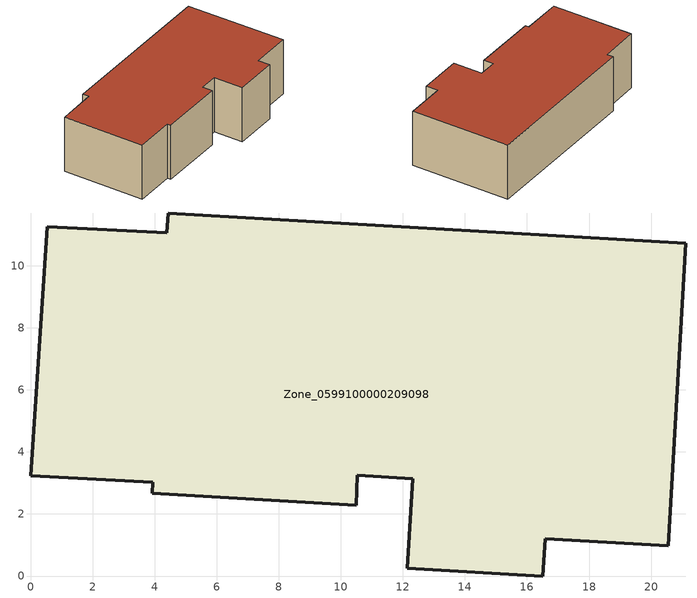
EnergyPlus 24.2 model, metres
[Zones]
Zone_0599100000209098
 floor ground (C_G): 4.4,11.06 4.44,11.7 21.12,10.72 20.56,0.97 16.59,1.2 16.52,0 12.15,0.25 12.31,3.14 10.54,3.24 10.5,2.28 3.92,2.67 3.94,3.03 0,3.23 0.53,11.26 z0
 wall outside (C_F): 3.94,3.03 3.92,2.67 10.5,2.28 10.54,3.24 12.31,3.14 12.15,0.25 16.52,0 16.59,1.2 20.56,0.97 21.12,10.72 4.44,11.7 4.4,11.06 0.53,11.26 0,3.23 3.94,3.03 z0:5.54
 roof outside (C_R): 0.53,11.26 0,3.23 3.94,3.03 3.92,2.67 10.5,2.28 10.54,3.24 12.31,3.14 12.15,0.25 16.52,0 16.59,1.2 20.56,0.97 21.12,10.72 4.44,11.7 4.4,11.06 z5.54
[BUILDING]
Pand.0599100000209098: North Axis=0; Terrain=City; Loads Convergence Tolerance Value=0.04; Temperature Convergence Tolerance Value=0.4; Solar Distribution=FullExterior; Maximum Number of Warmup Days=25; Minimum Number of Warmup Days=1
[Site:Location]
Rotterdam.The.Hague.AP_ZH_NLD Design_Conditions: Latitude=51.96; Longitude=4.45; Time Zone=1; Elevation=-4.5
[SITE:GROUNDTEMPERATURE:BUILDINGSURFACE]
18, 18, 18, 18, 18, 18, 18, 18, 18, 18, 18, 18
[MATERIAL] Thermal Absorptance=0.9; Solar Absorptance=0.7; Visible Absorptance=0.7
Name | Roughness | Thickness | Conductivity | Density | Specific Heat
G.D.1975-1991 | MediumSmooth | 0.15 | 0.288461 | 540 | 1210
F.D.1975-1991 | Rough | 0.3 | 0.230769 | 1920 | 840
R.D.1975-1991 | MediumRough | 0.2 | 0.153846 | 1500 | 1000
[CONSTRUCTION]
C_G: G.D.1975-1991
C_F: F.D.1975-1991
C_R: R.D.1975-1991
[ZONE]
Zone_0599100000209098: Type=1; Multiplier=1; Ceiling Height=Autocalculate; Volume=Autocalculate; Floor Area=autocalculate; Part of Total Floor Area=Yes
[ZONEINFILTRATION:DESIGNFLOWRATE]
Infil_Zone_0599100000209098: Zone or ZoneList or Space or SpaceList=Zone_0599100000209098; Schedule=AlwaysOn; Design Flow Rate Calculation Method=Flow/Area; Flow Rate per Floor Area=0.0042; Constant Term Coefficient=1; Temperature Term Coefficient=0; Velocity Term Coefficient=0; Velocity Squared Term Coefficient=0
[HVACTEMPLATE:ZONE:IDEALLOADSAIRSYSTEM]
Zone_0599100000209098: Maximum Heating Supply Air Temperature=50; Minimum Cooling Supply Air Temperature=13; Maximum Heating Supply Air Humidity Ratio=0.0156; Minimum Cooling Supply Air Humidity Ratio=0.0077; Heating Limit=NoLimit; Cooling Limit=NoLimit; Dehumidification Control Type=ConstantSensibleHeatRatio; Cooling Sensible Heat Ratio=0.7; Dehumidification Setpoint=60; Humidification Control Type=None; Humidification Setpoint=30; Outdoor Air Method=None; Outdoor Air Flow Rate per Person=0.00944; Outdoor Air Flow Rate per Zone Floor Area=0; Outdoor Air Flow Rate per Zone=0; Demand Controlled Ventilation Type=None; Outdoor Air Economizer Type=NoEconomizer; Heat Recovery Type=None; Sensible Heat Recovery Effectiveness=0.7; Latent Heat Recovery Effectiveness=0.65
[ZONECONTROL:THERMOSTAT]
ThermostatControl_Zone_0599100000209098: Zone or ZoneList=Zone_0599100000209098; Control Type Schedule=DualSetpointControlType; Control 1=Thermostat_Zone_0599100000209098; Temperature Difference Between Cutout And Setpoint=0
[THERMOSTATSETPOINT:DUALSETPOINT]
Thermostat_Zone_0599100000209098: Heating Setpoint Temperature Schedule=HeatingSetpoint_Zone_0599100000209098; Cooling Setpoint Temperature Schedule=CoolingSetpoint_Zone_0599100000209098
[SCHEDULE:COMPACT]
HeatingSetpoint_Zone_0599100000209098: Through: 12/31, For: AllDays, Until: 24:00, 21
CoolingSetpoint_Zone_0599100000209098: Through: 12/31, For: AllDays, Until: 24:00, 24
DualSetpointControlType: Through: 12/31, For: AllDays, Until: 24:00, 4
AlwaysOn: Through: 12/31, For: AllDays, Until: 24:00, 1
